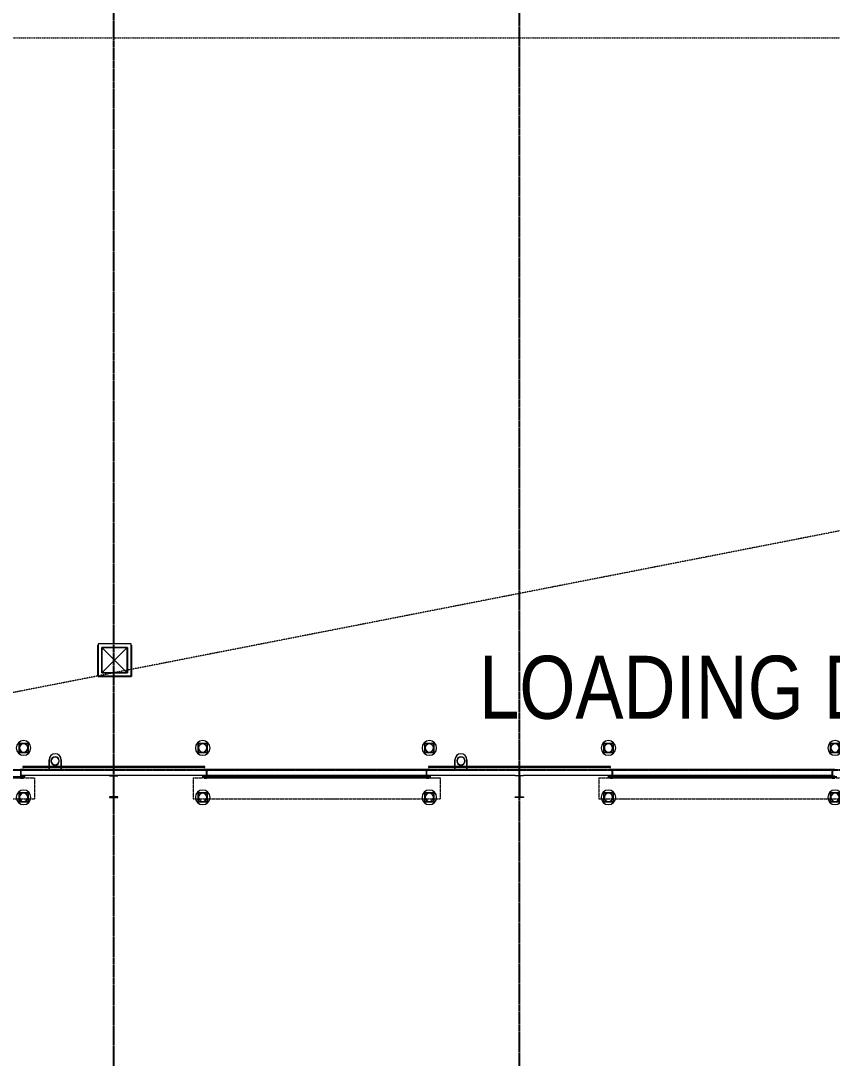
# Model space of a CAD drawing. Header units: millimetres. Extents: x -677815 to 476396, y -125373 to 39000.
# Drawn here: x 62756 to 84930, y -7880 to 20469 of the extents above; entities that cross this region are included whole.
import ezdxf

# ---------------------------------------------------------------- set-up
doc = ezdxf.new("R2010")
doc.units = ezdxf.units.MM
for name, pattern in [('Xref building Toll$0$_SBA Dash - Loose', [5, 3, -2]), ('Xref building Toll$0$_SBA Dash - Tight', [1.6, 1, -0.6]), ('Xref building Toll$0$CENTER', [7, 4, -1, 1, -1]), ('Xref building Toll$0$Grid Line', [22.225, 12.7, -3.175, 3.175, -3.175])]:
    doc.linetypes.add(name, pattern=pattern)
for name, color, linetype, lineweight in [('AM_BOR', 4, 'Continuous', 25), ('Xref building Toll$0$A-DETL', 90, 'Continuous', 9), ('Xref building Toll$0$A-DOOR', 31, 'Continuous', 9), ('Xref building Toll$0$A-DOOR-FRAM', 31, 'Continuous', 9), ('Xref building Toll$0$A-FLOR', 192, 'Continuous', 25), ('Xref building Toll$0$A-GENM', 13, 'Continuous', 9), ('Xref building Toll$0$A-WALL', 113, 'Continuous', 9), ('Xref building Toll$0$G-ANNO-TEXT', 40, 'Continuous', 35), ('Xref building Toll$0$P-PIPE', 3, 'Continuous', 9), ('Xref building Toll$0$P-SANR-FIXT', 6, 'Continuous', 9), ('Xref building Toll$0$P-SANR-FIXT-HDLN', 131, 'Continuous', 9), ('Xref building Toll$0$S-COLS', 52, 'Continuous', 9)]:
    doc.layers.add(name, color=color, linetype=linetype, lineweight=lineweight)
doc.layers.add('Xref building Toll$0$S-GRID', color=8, linetype='Continuous')
doc.styles.add('Xref building Toll$0$Arial Narrow', font='ARIALN.TTF', dxfattribs={"height": 491.641337})

# ---------------------------------------------------------------- blocks, each defined once
blk = doc.blocks.new('Xref building Toll$0$Toll Grids')
at = {"layer": 'Xref building Toll$0$S-GRID', "linetype": 'Xref building Toll$0$Grid Line'}
for p, q in [((65296, -125373.3), (65296, 36031.5)), ((76383, -125368.5), (76383, 36036.3)), ((-9195.8, 0), (280997.7, 0))]:
    blk.add_line(p, q, dxfattribs=at)
blk = doc.blocks.new('Xref building Toll$0$Removable - Bollard Cast-In - 165 Bollard 1200 high - B2-623364-MASTER GROUND FLOOR')
at = {"layer": 'Xref building Toll$0$A-GENM'}
for p, q in [((122, 187), (-128, 187)), ((-128, 187), (-128, -63)), ((-128, -63), (-128, 187)), ((-128, 187), (122, 187)), ((-128, 187), (-128, 187)), ((122, -63), (122, 187)), ((122, 187), (122, -63)), ((122, 187), (122, 187)), ((-128, -63), (122, -63)), ((122, -63), (-128, -63)), ((-128, -63), (-128, -63)), ((122, -63), (122, -63))]:
    blk.add_line(p, q, dxfattribs=at)
for radius, start, end in [(200, 360, 180), (200, 0, 180), (200, 360, 180), (200, 0, 180), (200, 180, 360), (200, 180, 360), (200, 180, 360), (200, 180, 360), (113, 360, 180), (112, 0, 180), (113, 180, 360), (112, 180, 360)]:
    blk.add_arc((-3, 62), radius, start, end, dxfattribs=at)
blk = doc.blocks.new('Xref building Toll$0$UB-Universal Beam-Column - C5_5_610UB101-1713864-MASTER GROUND FLOOR')
at = {"layer": 'Xref building Toll$0$S-COLS', "lineweight": 18}
for p, q in [((-114, 301), (114, 301)), ((-114, 286.2), (-114, 301)), ((-16.7, 286.2), (-114, 286.2)), ((114, 286.2), (16.7, 286.2)), ((114, 301), (114, 286.2)), ((-5.3, -274.8), (-5.3, 274.8)), ((5.3, 274.8), (5.3, -274.8)), ((-114, -286.2), (-16.7, -286.2)), ((-114, -301), (-114, -286.2)), ((114, -301), (-114, -301)), ((16.7, -286.2), (114, -286.2)), ((114, -286.2), (114, -301))]:
    blk.add_line(p, q, dxfattribs=at)
at = {"layer": 'Xref building Toll$0$S-COLS'}
for p, q in [((-114, 301), (-114, 301)), ((-114, 286.2), (-114, 286.2)), ((114, 301), (114, 301)), ((114, 286.2), (114, 286.2)), ((-114, -286.2), (-114, -286.2)), ((-114, -301), (-114, -301)), ((114, -286.2), (114, -286.2)), ((114, -301), (114, -301))]:
    blk.add_line(p, q, dxfattribs=at)
at = {"layer": 'Xref building Toll$0$S-COLS', "lineweight": 18}
for centre, start, end in [((-16.7, 274.8), 360, 90), ((16.7, 274.8), 90, 180), ((-16.7, -274.8), 270, 360), ((16.7, -274.8), 180, 270)]:
    blk.add_arc(centre, 11.4, start, end, dxfattribs=at)
blk = doc.blocks.new('Xref building Toll$0$UB-Universal Beam-Column - C5_5_610UB101-1713712-MASTER GROUND FLOOR')
at = {"layer": 'Xref building Toll$0$S-COLS', "lineweight": 18}
for p, q in [((114, 301), (-114, 301)), ((-114, 301), (-114, 286.2)), ((-114, 286.2), (-16.7, 286.2)), ((16.7, 286.2), (114, 286.2)), ((114, 286.2), (114, 301)), ((-5.3, 274.8), (-5.3, -274.8)), ((5.3, -274.8), (5.3, 274.8)), ((-16.7, -286.2), (-114, -286.2)), ((-114, -286.2), (-114, -301)), ((-114, -301), (114, -301)), ((114, -286.2), (16.7, -286.2)), ((114, -301), (114, -286.2))]:
    blk.add_line(p, q, dxfattribs=at)
at = {"layer": 'Xref building Toll$0$S-COLS'}
for p, q in [((-114, 301), (-114, 301)), ((-114, 286.2), (-114, 286.2)), ((114, 301), (114, 301)), ((114, 286.2), (114, 286.2)), ((-114, -286.2), (-114, -286.2)), ((-114, -301), (-114, -301)), ((114, -286.2), (114, -286.2)), ((114, -301), (114, -301))]:
    blk.add_line(p, q, dxfattribs=at)
at = {"layer": 'Xref building Toll$0$S-COLS', "lineweight": 18}
for centre, start, end in [((-16.7, 274.8), 0, 90), ((16.7, 274.8), 90, 180), ((-16.7, -274.8), 270, 0), ((16.7, -274.8), 180, 270)]:
    blk.add_arc(centre, 11.4, start, end, dxfattribs=at)
blk = doc.blocks.new('Xref building Toll$0$_SBA ROLLER LVDoor_C Clip At Side - 6000W x 5000H-V332-MASTER GROUND FLOOR')
at = {"layer": 'Xref building Toll$0$A-DOOR'}
for p, q in [((-3000, 87), (-3075, 87)), ((-3075, 87), (-3075, 75)), ((-3000, -113), (-3000, 87)), ((3000, 87), (3000, -113)), ((3075, 87), (3000, 87)), ((3075, 75), (3075, 87)), ((-3075, -113), (-3125, -113)), ((-3125, -113), (-3125, -118)), ((-3125, -118), (-3080, -118)), ((-3080, -118), (-3080, -138)), ((-3080, -138), (-3075, -138)), ((-3018, -101), (-3075, -101)), ((-3075, -101), (-3075, -113)), ((-3075, -113), (-3000, -113)), ((-3075, -138), (-3075, -113)), ((3068, -117), (-3068, -117)), ((-3068, -117), (-3068, -147)), ((-3068, -147), (3068, -147)), ((-3006, -75), (-3006, -89)), ((3000, -113), (3075, -113)), ((3006, -89), (3006, -75)), ((3075, -101), (3018, -101)), ((3068, -147), (3068, -117)), ((3075, -113), (3075, -101)), ((3125, -113), (3075, -113)), ((3075, -113), (3075, -138)), ((3075, -138), (3080, -138)), ((3080, -118), (3125, -118)), ((3080, -138), (3080, -118)), ((3125, -118), (3125, -113))]:
    blk.add_line(p, q, dxfattribs=at)
at = {"layer": 'Xref building Toll$0$A-DOOR', "linetype": 'Xref building Toll$0$_SBA Dash - Tight'}
for p, q in [((-3375, -147), (-3100, -147)), ((-3375, -147), (-3375, -717)), ((3100, -147), (3375, -147)), ((3375, -147), (3375, -717)), ((-3375, -717), (3375, -717))]:
    blk.add_line(p, q, dxfattribs=at)
at = {"layer": 'Xref building Toll$0$A-DOOR'}
for centre, start, end in [((-3018, -89), 270, 0), ((3018, -89), 180, 270)]:
    blk.add_arc(centre, 12, start, end, dxfattribs=at)
at = {"layer": 'Xref building Toll$0$A-DOOR-FRAM', "lineweight": 9}
blk.add_line((3062, 75), (-3062, 75), dxfattribs=at)
at = {"layer": 'Xref building Toll$0$A-DOOR-FRAM'}
for p, q in [((-3005, -113), (-3075, -113)), ((-3075, -113), (-3075, -151)), ((-3075, -151), (-3005, -151)), ((-3073, -149), (-3073, -115)), ((-3073, -115), (-3005, -115)), ((-3005, -149), (-3073, -149)), ((-3005, -115), (-3005, -113)), ((-3005, -151), (-3005, -149)), ((3075, -113), (3005, -113)), ((3005, -113), (3005, -115)), ((3005, -115), (3073, -115)), ((3005, -149), (3005, -151)), ((3073, -149), (3005, -149)), ((3005, -151), (3075, -151)), ((3073, -115), (3073, -149)), ((3075, -151), (3075, -113))]:
    blk.add_line(p, q, dxfattribs=at)
blk = doc.blocks.new('Xref building Toll$0$_SBA ROLLER LVDoor_C Clip At Side - 6000W x 5000H-1588131-MASTER GROUND FLOOR')
at = {"layer": 'Xref building Toll$0$A-DOOR', "linetype": 'Xref building Toll$0$CENTER'}
for p, q in [((-3300, 75), (-3300, 75)), ((3300, 75), (3300, 75)), ((-724, -147), (0, -147)), ((0, -147), (-724, -147)), ((724, -147), (0, -147)), ((724, -147), (0, -147))]:
    blk.add_line(p, q, dxfattribs=at)
at = {"layer": 'Xref building Toll$0$A-DOOR'}
for p, q in [((-3000, 87), (-3075, 87)), ((-3075, 87), (-3075, 75)), ((-3075, 75), (-3075, 87)), ((-3075, 87), (-3000, 87)), ((-3075, 87), (-3075, 87)), ((-3075, 75), (-3018, 75)), ((-3018, 75), (-3075, 75)), ((-3075, 75), (-3075, 75)), ((-3006, 63), (-3006, -89)), ((-3006, -89), (-3006, 63)), ((-3000, -113), (-3000, 87)), ((-3000, 87), (-3000, -113)), ((-3000, 87), (-3000, 87)), ((3000, 87), (3000, -113)), ((3075, 87), (3000, 87)), ((3000, 87), (3075, 87)), ((3000, -113), (3000, 87)), ((3000, 87), (3000, 87)), ((3006, -89), (3006, 63)), ((3006, 63), (3006, -89)), ((3018, 75), (3075, 75)), ((3075, 75), (3018, 75)), ((3075, 75), (3075, 87)), ((3075, 87), (3075, 75)), ((3075, 87), (3075, 87)), ((3075, 75), (3075, 75)), ((-3075, -113), (-3125, -113)), ((-3125, -113), (-3125, -118)), ((-3125, -118), (-3125, -113)), ((-3125, -113), (-3075, -113)), ((-3125, -113), (-3125, -113)), ((-3125, -118), (-3080, -118)), ((-3080, -118), (-3125, -118)), ((-3125, -118), (-3125, -118)), ((-3080, -118), (-3080, -138)), ((-3080, -138), (-3080, -118)), ((-3080, -118), (-3080, -118)), ((-3080, -138), (-3075, -138)), ((-3075, -138), (-3080, -138)), ((-3080, -138), (-3080, -138)), ((-3018, -101), (-3075, -101)), ((-3075, -101), (-3075, -113)), ((-3075, -113), (-3075, -101)), ((-3075, -101), (-3018, -101)), ((-3075, -101), (-3075, -101)), ((-3075, -113), (-3000, -113)), ((-3000, -113), (-3075, -113)), ((-3075, -113), (-3075, -113)), ((-3075, -138), (-3075, -113)), ((-3075, -113), (-3075, -138)), ((-3075, -113), (-3075, -113)), ((-3075, -138), (-3075, -138)), ((3068, -117), (-3068, -117)), ((-3068, -117), (-3068, -147)), ((3068, -117), (-3068, -117)), ((-3068, -117), (-3068, -147)), ((-3068, -117), (3068, -117)), ((-3068, -117), (-3068, -117)), ((-3068, -117), (-3068, -147)), ((-3068, -147), (3068, -147)), ((-3068, -147), (3068, -147)), ((-3068, -147), (3068, -147)), ((-3068, -147), (-3068, -147)), ((-3000, -113), (-3000, -113)), ((3000, -113), (3075, -113)), ((3075, -113), (3000, -113)), ((3000, -113), (3000, -113)), ((3075, -101), (3018, -101)), ((3018, -101), (3075, -101)), ((3068, -147), (3068, -117)), ((3068, -147), (3068, -117)), ((3068, -147), (3068, -117)), ((3068, -117), (3068, -117)), ((3068, -147), (3068, -147)), ((3075, -113), (3075, -101)), ((3075, -101), (3075, -113)), ((3075, -101), (3075, -101)), ((3075, -113), (3075, -113)), ((3125, -113), (3075, -113)), ((3075, -113), (3075, -138)), ((3075, -138), (3075, -113)), ((3075, -113), (3125, -113)), ((3075, -113), (3075, -113)), ((3075, -138), (3080, -138)), ((3080, -138), (3075, -138)), ((3075, -138), (3075, -138)), ((3080, -118), (3125, -118)), ((3080, -138), (3080, -118)), ((3080, -118), (3080, -138)), ((3125, -118), (3080, -118)), ((3080, -118), (3080, -118)), ((3080, -138), (3080, -138)), ((3125, -118), (3125, -113)), ((3125, -113), (3125, -118)), ((3125, -113), (3125, -113)), ((3125, -118), (3125, -118))]:
    blk.add_line(p, q, dxfattribs=at)
at = {"layer": 'Xref building Toll$0$A-DOOR', "linetype": 'Xref building Toll$0$_SBA Dash - Tight'}
for p, q in [((-3375, -147), (-3100, -147)), ((-3375, -147), (-3375, -717)), ((3100, -147), (3375, -147)), ((3375, -147), (3375, -717)), ((-3375, -717), (3375, -717))]:
    blk.add_line(p, q, dxfattribs=at)
at = {"layer": 'Xref building Toll$0$A-DOOR'}
for centre, start, end in [((-3018, 63), 0, 90), ((-3018, 63), 0, 90), ((3018, 63), 90, 180), ((3018, 63), 90, 180), ((-3018, -89), 270, 0), ((-3018, -89), 270, 0), ((3018, -89), 180, 270), ((3018, -89), 180, 270)]:
    blk.add_arc(centre, 12, start, end, dxfattribs=at)
at = {"layer": 'Xref building Toll$0$A-DOOR-FRAM'}
for p, q in [((-3062, 75), (-3062, 75)), ((3062, 75), (-3062, 75)), ((3062, 75), (3062, 75)), ((-3075, -151), (-3075, -113)), ((-3075, -113), (-3005, -113)), ((-3075, -113), (-3075, -113)), ((-3005, -151), (-3075, -151)), ((-3075, -151), (-3075, -151)), ((-3005, -115), (-3073, -115)), ((-3073, -115), (-3073, -149)), ((-3073, -115), (-3073, -115)), ((-3073, -149), (-3005, -149)), ((-3073, -149), (-3073, -149)), ((-3005, -113), (-3005, -115)), ((-3005, -113), (-3005, -113)), ((-3005, -115), (-3005, -115)), ((-3005, -149), (-3005, -151)), ((-3005, -149), (-3005, -149)), ((-3005, -151), (-3005, -151)), ((3005, -115), (3005, -113)), ((3005, -113), (3075, -113)), ((3005, -113), (3005, -113)), ((3073, -115), (3005, -115)), ((3005, -115), (3005, -115)), ((3005, -149), (3073, -149)), ((3005, -151), (3005, -149)), ((3005, -149), (3005, -149)), ((3075, -151), (3005, -151)), ((3005, -151), (3005, -151)), ((3073, -149), (3073, -115)), ((3073, -115), (3073, -115)), ((3073, -149), (3073, -149)), ((3075, -113), (3075, -151)), ((3075, -113), (3075, -113)), ((3075, -151), (3075, -151))]:
    blk.add_line(p, q, dxfattribs=at)
at = {"layer": 'Xref building Toll$0$A-DOOR-FRAM', "lineweight": 18}
for p, q in [((-3005, -113), (-3075, -113)), ((-3075, -113), (-3075, -151)), ((-3075, -151), (-3005, -151)), ((-3073, -149), (-3073, -115)), ((-3073, -115), (-3005, -115)), ((-3005, -149), (-3073, -149)), ((-3005, -115), (-3005, -113)), ((-3005, -151), (-3005, -149)), ((3075, -113), (3005, -113)), ((3005, -113), (3005, -115)), ((3005, -115), (3073, -115)), ((3005, -149), (3005, -151)), ((3073, -149), (3005, -149)), ((3005, -151), (3075, -151)), ((3073, -115), (3073, -149)), ((3075, -151), (3075, -113))]:
    blk.add_line(p, q, dxfattribs=at)
blk = doc.blocks.new('Xref building Toll$0$DWP_Downpipe - 225mm-1784187-MASTER GROUND FLOOR')
at = {"layer": 'Xref building Toll$0$P-PIPE'}
for radius, start, end in [(113, 360, 180), (112, 0, 180), (107, 0, 180), (108, 0, 180), (113, 180, 360), (112, 180, 360), (107, 180, 0), (108, 180, 360)]:
    blk.add_arc((-34, 236), radius, start, end, dxfattribs=at)
blk = doc.blocks.new('Xref building Toll$0$IVS-GM-DownPipe Cover - DP 225mm-V336-MASTER GROUND FLOOR')
at = {"layer": 'Xref building Toll$0$A-GENM'}
for p, q in [((-162.5, 275), (-215.5, 275)), ((-215.5, 275), (-215.5, 272)), ((-215.5, 272), (-165.5, 272)), ((-165.5, 272), (-165.5, 0)), ((-162.5, 0), (-162.5, 275)), ((215.5, 275), (162.5, 275)), ((162.5, 275), (162.5, 0)), ((165.5, 0), (165.5, 272)), ((165.5, 272), (215.5, 272)), ((215.5, 272), (215.5, 275))]:
    blk.add_line(p, q, dxfattribs=at)
for radius in [165.5, 162.5]:
    blk.add_arc((0, 0), radius, 180, 360, dxfattribs=at)
blk = doc.blocks.new('Xref building Toll$0$IVS-PLF-Floor Based-Site Sump Pit - 900x900x900mm-V430-MASTER GROUND FLOOR')
at = {"layer": 'Xref building Toll$0$P-SANR-FIXT'}
for p, q in [((-350, 350), (350, 350)), ((-350, -350), (-350, 350)), ((345, 345), (-345, 345)), ((-345, 345), (-345, -345)), ((345, -345), (345, 345)), ((350, 350), (350, -350)), ((-450, -414), (-450, -450)), ((-450, -450), (450, -450)), ((350, -350), (-350, -350)), ((-345, -345), (345, -345)), ((450, -450), (450, -414))]:
    blk.add_line(p, q, dxfattribs=at)
at = {"layer": 'Xref building Toll$0$P-SANR-FIXT-HDLN'}
for p, q in [((-345, -345), (345, 345)), ((-345, 345), (345, -345))]:
    blk.add_line(p, q, dxfattribs=at)
blk = doc.blocks.new('Xref building Toll$0$building block 28092016')
at = {"layer": 'Xref building Toll$0$A-DETL', "linetype": 'Xref building Toll$0$_SBA Dash - Loose'}
for p, q in [((774299, -651499), (876542, -651499)), ((876542, -651499), (774299, -671499))]:
    blk.add_line(p, q, dxfattribs=at)
at = {"layer": 'Xref building Toll$0$A-FLOR'}
for p, q in [((787420, -668952), (787420, -668088)), ((788320, -668088), (788320, -668952)), ((788320, -668952), (787420, -668952)), ((796389, -671499), (790389, -671499)), ((807476, -671499), (801476, -671499)), ((807476, -671499), (807476, -671499))]:
    blk.add_line(p, q, dxfattribs=at)
at = {"layer": 'Xref building Toll$0$A-WALL'}
for p, q in [((785308, -671499), (786030, -671499)), ((785308, -671499), (785308, -671649)), ((786083, -671499), (786408, -671499)), ((786461, -671499), (790383, -671499)), ((790383, -671649), (790383, -671499)), ((796395, -671499), (797118, -671499)), ((796395, -671499), (796395, -671649)), ((797171, -671499), (797496, -671499)), ((797549, -671499), (801470, -671499)), ((801470, -671649), (801470, -671499)), ((787732, -671649), (785308, -671649)), ((790383, -671649), (787960, -671649)), ((796389, -671649), (790389, -671649)), ((798819, -671649), (796395, -671649)), ((801470, -671649), (799047, -671649)), ((807476, -671649), (801476, -671649))]:
    blk.add_line(p, q, dxfattribs=at)
at = {"layer": 'Xref building Toll$0$A-WALL', "lineweight": 18}
for p, q in [((790332, -671405), (785361, -671405)), ((785361, -671405), (785361, -671434)), ((785361, -671434), (790332, -671434)), ((790332, -671434), (790332, -671405)), ((801417, -671405), (796446, -671405)), ((796446, -671405), (796446, -671434)), ((796446, -671434), (801417, -671434)), ((801417, -671434), (801417, -671405))]:
    blk.add_line(p, q, dxfattribs=at)
at = {"layer": 'Xref building Toll$0$A-DOOR'}
for name, p in [('Xref building Toll$0$_SBA ROLLER LVDoor_C Clip At Side - 6000W x 5000H-V332-MASTER GROUND FLOOR', (782302, -671574)), ('Xref building Toll$0$_SBA ROLLER LVDoor_C Clip At Side - 6000W x 5000H-1588131-MASTER GROUND FLOOR', (793389, -671574)), ('Xref building Toll$0$_SBA ROLLER LVDoor_C Clip At Side - 6000W x 5000H-1588131-MASTER GROUND FLOOR', (804476, -671574))]:
    blk.add_blockref(name, p, dxfattribs=at)
at = {"layer": 'Xref building Toll$0$A-GENM'}
for p in [(785386, -670962), (790280, -670962), (796473, -670962), (801367, -670962), (807560, -670962), (785386, -672312), (790280, -672312), (796473, -672312), (801367, -672312), (807560, -672312)]:
    blk.add_blockref('Xref building Toll$0$Removable - Bollard Cast-In - 165 Bollard 1200 high - B2-623364-MASTER GROUND FLOOR', p, dxfattribs=at)
at = {"layer": 'Xref building Toll$0$A-GENM', "rotation": 180}
for p in [(786246, -671224), (797333, -671224)]:
    blk.add_blockref('Xref building Toll$0$IVS-GM-DownPipe Cover - DP 225mm-V336-MASTER GROUND FLOOR', p, dxfattribs=at)
at = {"layer": 'Xref building Toll$0$P-PIPE'}
for p in [(786279, -671491), (797367, -671491)]:
    blk.add_blockref('Xref building Toll$0$DWP_Downpipe - 225mm-1784187-MASTER GROUND FLOOR', p, dxfattribs=at)
at = {"layer": 'Xref building Toll$0$P-SANR-FIXT', "rotation": 180}
blk.add_blockref('Xref building Toll$0$IVS-PLF-Floor Based-Site Sump Pit - 900x900x900mm-V430-MASTER GROUND FLOOR', (787870, -668502), dxfattribs=at)
at = {"layer": 'Xref building Toll$0$S-COLS'}
blk.add_blockref('Xref building Toll$0$UB-Universal Beam-Column - C5_5_610UB101-1713712-MASTER GROUND FLOOR', (787846, -671950), dxfattribs=at)
at = {"layer": 'Xref building Toll$0$S-COLS', "rotation": 180}
blk.add_blockref('Xref building Toll$0$UB-Universal Beam-Column - C5_5_610UB101-1713864-MASTER GROUND FLOOR', (798933, -671950), dxfattribs=at)
at = {"layer": 'Xref building Toll$0$G-ANNO-TEXT', "color": 7, "insert": (797831, -668382), "char_height": 1720.74, "width": 19613.03, "attachment_point": 1, "line_spacing_factor": 0.968573, "style": 'Xref building Toll$0$Arial Narrow'}
blk.add_mtext('LOADING DOCKS', dxfattribs=at)
blk = doc.blocks.new('Xref building Toll')
for name, p in [('Xref building Toll$0$Toll Grids', (0, 0)), ('Xref building Toll$0$building block 28092016', (-722550, 671499))]:
    blk.add_blockref(name, p)

msp = doc.modelspace()

# ---------------------------------------------------------------- block references
at = {"layer": 'AM_BOR'}
msp.add_blockref('Xref building Toll', (0, 0), dxfattribs=at)

doc.saveas('drawing.dxf')
